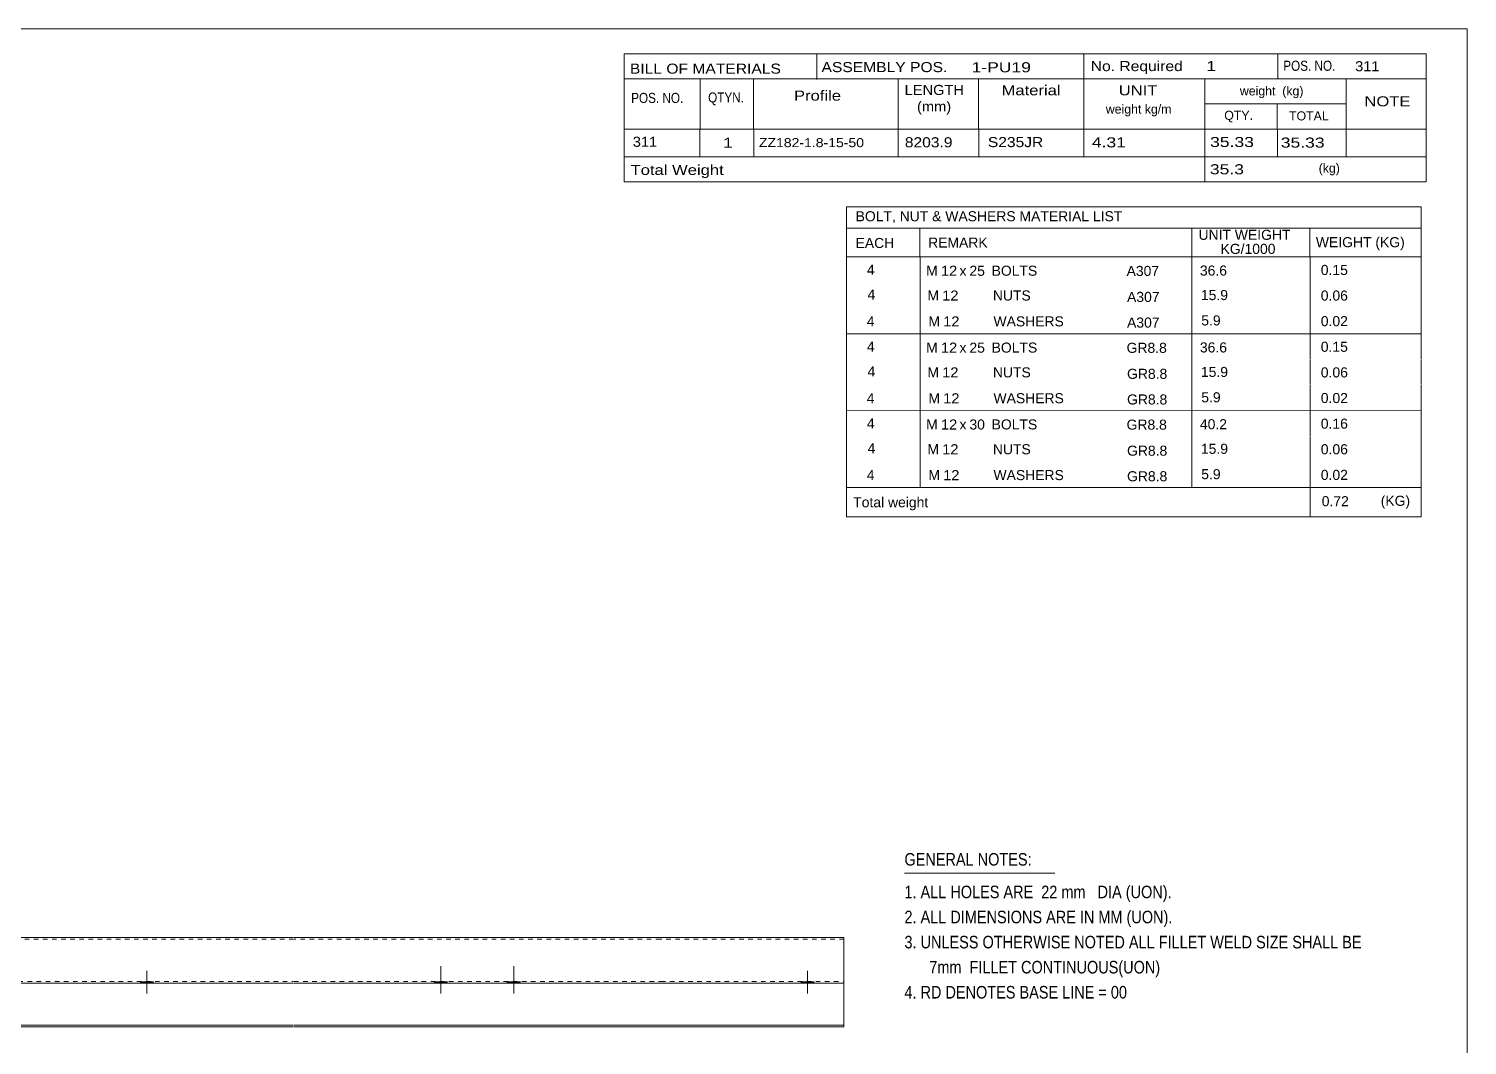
# Model space of a CAD drawing. Header units: millimetres. Extents: x 2 to 579, y 1 to 405.
# Drawn here: x 263.3 to 579, y 182.1 to 405 of the extents above; entities that cross this region are included whole.
import ezdxf

# ---------------------------------------------------------------- set-up
doc = ezdxf.new("R2010")
doc.units = ezdxf.units.MM
doc.linetypes.add('XKITLINE00', pattern=[0])
doc.linetypes.add('XKITLINE01', pattern=[4, 1, -1, 1, -1])
for name, color, linetype, lineweight in [('Bolt', 3, 'Continuous', 0), ('DrawingSheet', 5, 'Continuous', 0), ('OtherObjectType', 7, 'Continuous', 0), ('Part', 2, 'Continuous', 0)]:
    doc.layers.add(name, color=color, linetype=linetype, lineweight=lineweight)
doc.styles.add('ARIAL_NARROW', font='ARIALN.TTF')

# ---------------------------------------------------------------- blocks, each defined once
blk = doc.blocks.new('*A10')
at = {"layer": 'Bolt'}
for points in [[(352.35, 195.72), (352.35, 196.08), (355.15, 196.08), (355.15, 195.72)], [(352.35, 195.72), (352.35, 196.08), (355.15, 196.08), (355.15, 195.72)], [(368.35, 195.72), (368.35, 196.08), (371.15, 196.08), (371.15, 195.72)], [(368.35, 195.72), (368.35, 196.08), (371.15, 196.08), (371.15, 195.72)]]:
    blk.add_hatch(color=3, dxfattribs=at).paths.add_polyline_path(points, flags=17)
at = {"layer": 'Bolt', "color": 3, "linetype": 'XKITLINE00', "lineweight": 0}
for p, q in [((353.75, 199.4), (353.75, 193.4)), ((353.75, 199.4), (353.75, 193.4)), ((369.75, 199.4), (369.75, 193.4)), ((369.75, 199.4), (369.75, 193.4)), ((352.35, 196.08), (352.35, 195.72)), ((352.35, 196.08), (352.35, 195.72)), ((355.15, 196.08), (355.15, 195.72)), ((355.15, 196.08), (355.15, 195.72)), ((368.35, 196.08), (368.35, 195.72)), ((368.35, 196.08), (368.35, 195.72)), ((371.15, 196.08), (371.15, 195.72)), ((371.15, 196.08), (371.15, 195.72))]:
    blk.add_line(p, q, dxfattribs=at)
blk = doc.blocks.new('*A11')
at = {"layer": 'Bolt'}
for points in [[(287.86, 195.72), (287.86, 196.08), (290.66, 196.08), (290.66, 195.72)], [(287.86, 195.72), (287.86, 196.08), (290.66, 196.08), (290.66, 195.72)], [(432.83, 195.72), (432.83, 196.08), (435.63, 196.08), (435.63, 195.72)], [(432.83, 195.72), (432.83, 196.08), (435.63, 196.08), (435.63, 195.72)]]:
    blk.add_hatch(color=3, dxfattribs=at).paths.add_polyline_path(points, flags=17)
at = {"layer": 'Bolt', "color": 3, "linetype": 'XKITLINE00', "lineweight": 0}
for p, q in [((287.86, 196.08), (287.86, 195.72)), ((287.86, 196.08), (287.86, 195.72)), ((289.26, 198.4), (289.26, 193.4)), ((289.26, 198.4), (289.26, 193.4)), ((290.66, 196.08), (290.66, 195.72)), ((290.66, 196.08), (290.66, 195.72)), ((432.83, 196.08), (432.83, 195.72)), ((432.83, 196.08), (432.83, 195.72)), ((434.23, 198.4), (434.23, 193.4)), ((434.23, 198.4), (434.23, 193.4)), ((435.63, 196.08), (435.63, 195.72)), ((435.63, 196.08), (435.63, 195.72))]:
    blk.add_line(p, q, dxfattribs=at)
blk = doc.blocks.new('*A12')
at = {"layer": 'Part', "color": 2, "linetype": 'XKITLINE00', "lineweight": 0}
for p, q in [((321.45, 205.72), (257.06, 205.72)), ((401.94, 205.72), (321.55, 205.72)), ((442.23, 205.72), (402.04, 205.72)), ((442.23, 186.44), (442.23, 205.72)), ((321.45, 195.72), (257.06, 195.72)), ((401.94, 195.72), (321.55, 195.72)), ((442.23, 195.72), (402.04, 195.72)), ((257.06, 186.44), (321.45, 186.44)), ((321.55, 186.44), (401.94, 186.44)), ((402.04, 186.44), (442.23, 186.44)), ((442.23, 186.44), (442.23, 186.08)), ((321.45, 186.08), (257.06, 186.08)), ((401.94, 186.08), (321.55, 186.08)), ((442.23, 186.08), (402.04, 186.08))]:
    blk.add_line(p, q, dxfattribs=at)
at = {"layer": 'Part', "color": 7, "linetype": 'XKITLINE01', "lineweight": 0}
for p, q in [((321.45, 205.36), (257.06, 205.36)), ((401.94, 205.36), (321.55, 205.36)), ((442.23, 205.36), (402.04, 205.36)), ((257.06, 196.08), (321.45, 196.08)), ((321.55, 196.08), (401.94, 196.08)), ((402.04, 196.08), (442.23, 196.08))]:
    blk.add_line(p, q, dxfattribs=at)
blk = doc.blocks.new('*A13')
at = {"layer": 'DrawingSheet', "color": 5, "linetype": 'XKITLINE00', "lineweight": 0}
for p, q in [((579, 405), (5, 405)), ((579, 5), (579, 405))]:
    blk.add_line(p, q, dxfattribs=at)
blk = doc.blocks.new('*A14')
at = {"layer": 'OtherObjectType', "color": 7, "linetype": 'XKITLINE00', "lineweight": 0}
for p, q in [((442.76, 365.95), (442.75, 354.95)), ((442.76, 365.95), (568.88, 365.95)), ((568.88, 365.95), (568.88, 354.95)), ((442.75, 361.3), (568.88, 361.3)), ((458.87, 361.31), (458.87, 354.95)), ((518.57, 361.31), (518.57, 354.95)), ((544.47, 361.29), (544.47, 354.95)), ((442.76, 354.92), (442.76, 349.42)), ((442.77, 354.95), (568.88, 354.95)), ((458.92, 354.95), (458.92, 349.33)), ((518.57, 354.95), (518.57, 349.33)), ((544.5, 354.95), (544.5, 349.45)), ((568.88, 354.95), (568.88, 349.45)), ((442.79, 349.33), (442.79, 343.72)), ((458.95, 349.33), (458.95, 343.71)), ((518.57, 349.33), (518.57, 343.71)), ((544.5, 349.33), (544.5, 343.83)), ((568.88, 349.33), (568.88, 343.83)), ((442.79, 343.7), (442.79, 338.13)), ((458.95, 343.71), (458.95, 338.09)), ((518.57, 343.71), (518.57, 338.09)), ((544.5, 343.71), (544.5, 338.1)), ((568.88, 343.71), (568.88, 338.1)), ((568.88, 338.1), (442.75, 338.13)), ((442.76, 338.06), (442.76, 332.56)), ((458.92, 338.09), (458.92, 332.47)), ((518.57, 338.09), (518.57, 332.47)), ((544.5, 338.09), (544.5, 332.59)), ((568.88, 338.09), (568.88, 332.59)), ((442.79, 332.47), (442.79, 326.86)), ((458.95, 332.47), (458.95, 326.86)), ((518.57, 332.47), (518.57, 326.86)), ((544.5, 332.47), (544.5, 326.97)), ((568.88, 332.47), (568.88, 326.97)), ((442.79, 326.84), (442.79, 321.27)), ((458.95, 326.85), (458.95, 321.24)), ((518.57, 326.86), (518.57, 321.24)), ((544.5, 326.85), (544.5, 321.25)), ((568.88, 326.85), (568.88, 321.24)), ((568.88, 321.24), (442.75, 321.27)), ((442.76, 321.21), (442.76, 315.71)), ((458.92, 321.23), (458.92, 315.62)), ((518.57, 321.24), (518.57, 315.62)), ((544.5, 321.23), (544.5, 315.73)), ((568.88, 321.24), (568.88, 315.74)), ((442.79, 315.62), (442.79, 310)), ((458.95, 315.62), (458.95, 310)), ((518.57, 315.62), (518.57, 310)), ((544.5, 315.61), (544.5, 310.11)), ((568.88, 315.62), (568.88, 310.12)), ((442.79, 309.98), (442.79, 304.42)), ((458.95, 310), (458.95, 304.38)), ((518.57, 310), (518.57, 304.38)), ((544.5, 310), (544.5, 304.39)), ((568.88, 310), (568.88, 304.39)), ((568.88, 304.39), (442.75, 304.42)), ((442.78, 304.38), (442.78, 297.97)), ((442.85, 304.38), (568.87, 304.38)), ((544.5, 304.35), (544.5, 297.93)), ((568.87, 304.35), (568.87, 297.94)), ((442.77, 297.93), (568.87, 297.93))]:
    blk.add_line(p, q, dxfattribs=at)
at = {"layer": 'OtherObjectType', "color": 7, "style": 'ARIAL_NARROW'}
for s, width, p in [('BOLT, NUT & WASHERS MATERIAL LIST', 1.211571, (444.79, 362.79)), ('UNIT WEIGHT', 1.211571, (520.03, 358.72)), ('EACH', 1.211571, (444.78, 356.92)), ('REMARK', 1.211571, (460.7, 357.01)), (' KG/1000', 1.211571, (524.02, 355.63)), ('WEIGHT (KG)', 1.211571, (545.78, 357.1)), ('4', 1.211571, (447.26, 351.05)), ('M', 1.211571, (460.26, 350.85)), ('12', 1.275, (463.5, 350.83)), ('x', 1.211571, (467.58, 350.83)), ('25', 1.211571, (469.76, 350.82)), ('BOLTS', 1.211571, (474.63, 350.84)), ('A307', 1.211571, (504.25, 350.79)), ('36.6', 1.211571, (520.34, 350.88)), ('0.15', 1.211571, (546.87, 351.01)), ('4', 1.211571, (447.4, 345.61)), ('M', 1.211571, (460.54, 345.41)), ('12', 1.275, (463.78, 345.39)), ('NUTS', 1.211571, (474.91, 345.41)), ('A307', 1.211571, (504.35, 345.09)), ('15.9', 1.211571, (520.56, 345.5)), ('0.06', 1.211571, (546.87, 345.39)), ('4', 1.211571, (447.24, 339.74)), ('M', 1.211571, (460.76, 339.74)), ('12', 1.275, (464, 339.72)), ('WASHERS', 1.211571, (475.04, 339.73)), ('A307', 1.211571, (504.35, 339.47)), ('5.9', 1.211571, (520.64, 339.94)), ('0.02', 1.211571, (546.87, 339.78)), ('4', 1.211571, (447.26, 334.2)), ('M', 1.211571, (460.26, 333.99)), ('12', 1.275, (463.5, 333.97)), ('x', 1.211571, (467.58, 333.97)), ('25', 1.211571, (469.76, 333.96)), ('BOLTS', 1.211571, (474.63, 333.98)), ('GR8.8', 1.211571, (504.25, 333.93)), ('36.6', 1.211571, (520.34, 334.02)), ('0.15', 1.211571, (546.87, 334.16)), ('4', 1.211571, (447.4, 328.75)), ('M', 1.211571, (460.54, 328.56)), ('12', 1.275, (463.78, 328.54)), ('NUTS', 1.211571, (474.91, 328.55)), ('GR8.8', 1.211571, (504.35, 328.23)), ('15.9', 1.211571, (520.56, 328.65)), ('0.06', 1.211571, (546.87, 328.54)), ('5.9', 1.211571, (520.64, 323.08)), ('0.02', 1.211571, (546.87, 322.92)), ('4', 1.211571, (447.24, 322.88)), ('M', 1.211571, (460.76, 322.88)), ('12', 1.275, (464, 322.86)), ('WASHERS', 1.211571, (475.04, 322.88)), ('GR8.8', 1.211571, (504.35, 322.61)), ('4', 1.211571, (447.26, 317.34)), ('M', 1.211571, (460.26, 317.13)), ('12', 1.275, (463.5, 317.11)), ('30', 1.211571, (469.76, 317.11)), ('BOLTS', 1.211571, (474.63, 317.13)), ('GR8.8', 1.211571, (504.25, 317.08)), ('40.2', 1.211571, (520.34, 317.17)), ('0.16', 1.211571, (546.87, 317.3)), ('x', 1.211571, (467.58, 317.12)), ('4', 1.211571, (447.4, 311.89)), ('M', 1.211571, (460.54, 311.7)), ('12', 1.275, (463.78, 311.68)), ('NUTS', 1.211571, (474.91, 311.69)), ('GR8.8', 1.211571, (504.35, 311.37)), ('15.9', 1.211571, (520.56, 311.79)), ('0.06', 1.211571, (546.87, 311.68)), ('4', 1.211571, (447.24, 306.03)), ('M', 1.211571, (460.76, 306.03)), ('12', 1.275, (464, 306)), ('WASHERS', 1.211571, (475.04, 306.02)), ('GR8.8', 1.211571, (504.35, 305.76)), ('5.9', 1.211571, (520.64, 306.22)), ('0.02', 1.211571, (546.87, 306.06)), ('Total weight', 1.211571, (444.26, 300.06)), ('0.72', 1.211571, (547.07, 300.29)), ('(KG)', 1.211571, (560.02, 300.38))]:
    blk.add_text(s, height=2.2, dxfattribs=dict(at, width=width)).set_placement(p)
blk = doc.blocks.new('*A15')
at = {"layer": 'OtherObjectType', "color": 7, "linetype": 'XKITLINE00', "lineweight": 0}
blk.add_line((455.5, 219.82), (488.5, 219.82), dxfattribs=at)
at = {"layer": 'OtherObjectType', "color": 7, "style": 'ARIAL_NARROW', "width": 1.008832}
for s, p in [('GENERAL NOTES:', (455.5, 221.47)), ('1. ALL HOLES ARE  22 mm   DIA (UON).', (455.5, 214.32)), ('2. ALL DIMENSIONS ARE IN MM (UON).', (455.5, 208.82)), ('3. UNLESS OTHERWISE NOTED ALL FILLET WELD SIZE SHALL BE', (455.5, 203.32)), ('7mm  FILLET CONTINUOUS(UON)', (460.95, 197.82)), ('4. RD DENOTES BASE LINE = 00', (455.5, 192.32))]:
    blk.add_text(s, height=2.75, dxfattribs=at).set_placement(p)
blk = doc.blocks.new('*A19')
at = {"layer": 'OtherObjectType', "color": 7, "linetype": 'XKITLINE00', "lineweight": 0}
for p, q in [((393.98, 399.5), (569.98, 399.5)), ((393.98, 399.5), (393.98, 388.5)), ((436.26, 399.42), (436.26, 393.87)), ((494.85, 394), (494.85, 399.5)), ((537.43, 393.96), (537.43, 399.42)), ((569.98, 394), (569.98, 399.5)), ((393.98, 394), (569.98, 394)), ((410.64, 394), (410.64, 383)), ((422.4, 393.98), (422.4, 383.03)), ((454.12, 393.99), (454.13, 383)), ((471.78, 393.98), (471.78, 383)), ((494.85, 393.98), (494.85, 383)), ((521.43, 394), (521.43, 383)), ((552.42, 394), (552.42, 383)), ((569.98, 394), (569.98, 388.5)), ((393.98, 388.5), (393.98, 383)), ((521.45, 388.52), (552.45, 388.52)), ((537.28, 388.52), (537.28, 383)), ((569.98, 388.5), (569.98, 383)), ((393.98, 383), (569.98, 383)), ((393.98, 383), (393.98, 376.95)), ((410.63, 383), (410.63, 376.95)), ((422.44, 382.99), (422.44, 376.95)), ((454.12, 383), (454.11, 376.95)), ((471.79, 383), (471.79, 376.95)), ((494.87, 383), (494.87, 376.95)), ((521.44, 383), (521.44, 376.95)), ((537.33, 382.95), (537.33, 376.95)), ((552.43, 383), (552.43, 376.95)), ((569.98, 383), (569.98, 376.95)), ((393.98, 376.95), (569.98, 376.95)), ((393.98, 376.95), (393.98, 371.45)), ((521.44, 376.95), (521.44, 371.45)), ((569.98, 376.95), (569.98, 371.45)), ((393.98, 371.45), (569.98, 371.45))]:
    blk.add_line(p, q, dxfattribs=at)
at = {"layer": 'OtherObjectType', "color": 7, "style": 'ARIAL_NARROW'}
for s, height, width, p in [('ASSEMBLY POS.', 2.2, 1.36, (437.3, 395.5)), ('No. Required', 2.2, 1.36, (496.39, 395.72)), ('1', 2.2, 1.525501, (521.75, 395.72)), ('POS. NO.', 2.2, 1.02, (538.63, 395.79)), ('311', 2.2, 1.270501, (554.4, 395.69)), ('BILL OF MATERIALS', 2.2, 1.36, (395.25, 395.16)), ('1-PU19', 2.2, 1.525501, (470.23, 395.46)), ('Profile', 2.2, 1.445, (431.26, 389.25)), ('LENGTH', 2.2, 1.275, (455.54, 390.49)), ('Material', 2.2, 1.445, (476.81, 390.41)), ('UNIT', 2.2, 1.445, (502.52, 390.4)), ('weight  (kg)', 1.98, 1.19, (529.11, 390.39)), ('POS. NO.', 2.2, 1.02, (395.53, 388.74)), ('QTYN.', 2.2, 1.02, (412.42, 388.84)), ('(mm)', 2.2, 1.275, (458.26, 386.86)), ('weight kg/m', 1.98, 1.19, (499.69, 386.4)), ('NOTE', 2.2, 1.445, (556.44, 387.99)), ('QTY.', 1.98, 1.19, (525.68, 385.03)), ('TOTAL', 1.98, 1.19, (539.9, 384.91)), ('311', 2.2, 1.270501, (395.89, 379.12)), ('1', 2.2, 1.525501, (415.71, 378.91)), ('ZZ182-1.8-15-50', 1.98, 1.355501, (423.56, 379.04)), ('8203.9', 2.2, 1.355501, (455.59, 379.01)), ('S235JR', 2.2, 1.355501, (473.81, 379.05)), ('4.31', 2.2, 1.525501, (496.62, 378.99)), ('35.33', 2.2, 1.525501, (522.57, 379.07)), ('35.33', 2.2, 1.525501, (538.08, 378.94)), ('Total Weight', 2.2, 1.445, (395.4, 372.94)), ('35.3', 2.2, 1.525501, (522.52, 373.09)), ('(kg)', 1.98, 1.19, (546.4, 373.46))]:
    blk.add_text(s, height=height, dxfattribs=dict(at, width=width)).set_placement(p)

msp = doc.modelspace()

# ---------------------------------------------------------------- block references
at = {"lineweight": 0}
for name in ['*A13', '*A19', '*A14', '*A15', '*A10', '*A11']:
    msp.add_blockref(name, (0, 0), dxfattribs=at)
at = {"layer": 'Part', "lineweight": 0}
msp.add_blockref('*A12', (0, 0), dxfattribs=at)

doc.saveas('drawing.dxf')
